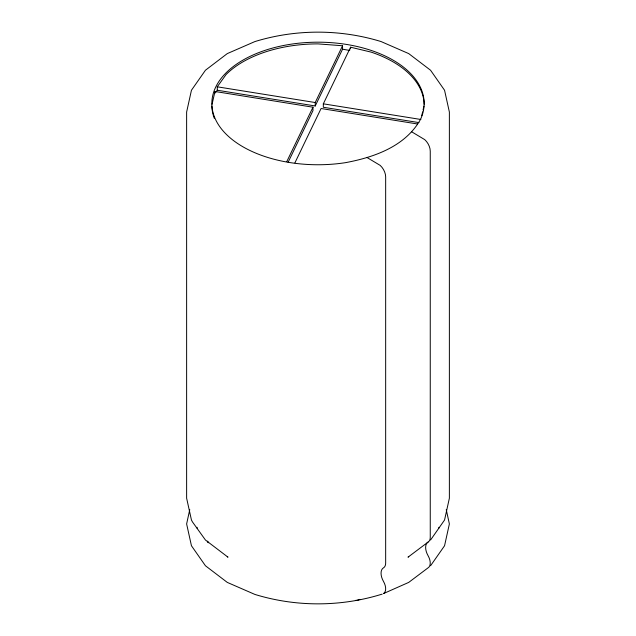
<?xml version="1.0" encoding="UTF-8"?>
<svg xmlns="http://www.w3.org/2000/svg" width="636" height="636" viewBox="0 0 636 636"><rect width="100%" height="100%" fill="white"/><g stroke="black" fill="none" stroke-linecap="round" stroke-linejoin="round"><path stroke-width="0.95" d="M212.058 104.264L214.976 91.481L312.976 107.206L312.976 110.64L288.116 162.275M189.751 509.611L186.626 523.953L191.444 545.752L205.444 565.762L227.283 582.401L254.941 594.445C295.851 606.983 340.149 606.983 381.059 594.445L382.149 594.167M421.755 115.672L422.63 111.856M423.067 109.949L423.934 106.133M438.689 528.492L438.975 527.308M286.828 161.512L312.976 107.206M217.266 90.24L315.225 105.966L315.225 102.531L342.55 45.76L318 43.892A106.148 61.287 0 0 0 226.074 74.539L217.266 86.814L217.266 90.24L215.914 92.125M315.225 105.966L342.55 49.195L342.55 45.76M294.905 162.864L321.077 108.51L417.359 123.956M418.941 122.605L323.327 107.261L323.327 103.827L350.579 47.207L371.074 52.104A106.148 61.287 0 0 1 424.14 104.248M430.556 540.02L444.556 520.01L449.374 498.211L449.374 112.047L444.556 90.248L430.556 70.238L408.717 53.599L381.059 41.555C340.149 29.018 295.851 29.018 254.941 41.555L227.283 53.599L205.444 70.238L191.444 90.248L186.626 112.047L186.626 498.211L191.444 520.01L192.462 521.918L205.444 540.02L227.998 557.184L227.283 556.651M430.556 565.762L444.556 545.752L449.374 523.953L446.249 509.611M411.611 131.763L424.745 139.642A10.51 6.066 60 0 1 430.254 151.114L430.254 537.277A10.51 6.066 60 0 1 428.076 542.087L408.002 557.184L408.717 556.651M342.55 49.195L349.728 50.435M217.266 86.814L315.225 102.531M323.327 103.827L420.889 119.481M367.02 157.513L380.161 165.384A10.51 6.066 60 0 1 385.662 176.856L385.662 563.019A10.51 6.066 60 0 1 383.492 567.829A11.782 6.805 60 0 0 383.492 581.439A10.51 6.066 60 0 1 383.492 593.579L408.717 582.401L428.076 567.829A10.51 6.066 60 0 0 428.076 555.697A11.782 6.805 60 0 1 428.076 542.087M207.773 541.967L208.513 542.762L207.368 541.164M197.025 527.308L197.311 528.492M350.579 47.207L350.579 48.924M214.976 91.481L214.976 93.198M214.316 118.312A106.148 61.287 0 0 1 211.86 106.117M359.825 599.351A6.304 3.641 0 0 1 355.365 600.416M420.531 119.329C405.514 146.312 374.191 157.338 345.475 162.665A106.148 61.287 0 0 1 212.257 108.804A106.148 61.287 0 0 1 327.254 42.413A106.148 61.287 0 0 1 420.531 119.329"/></g></svg>
